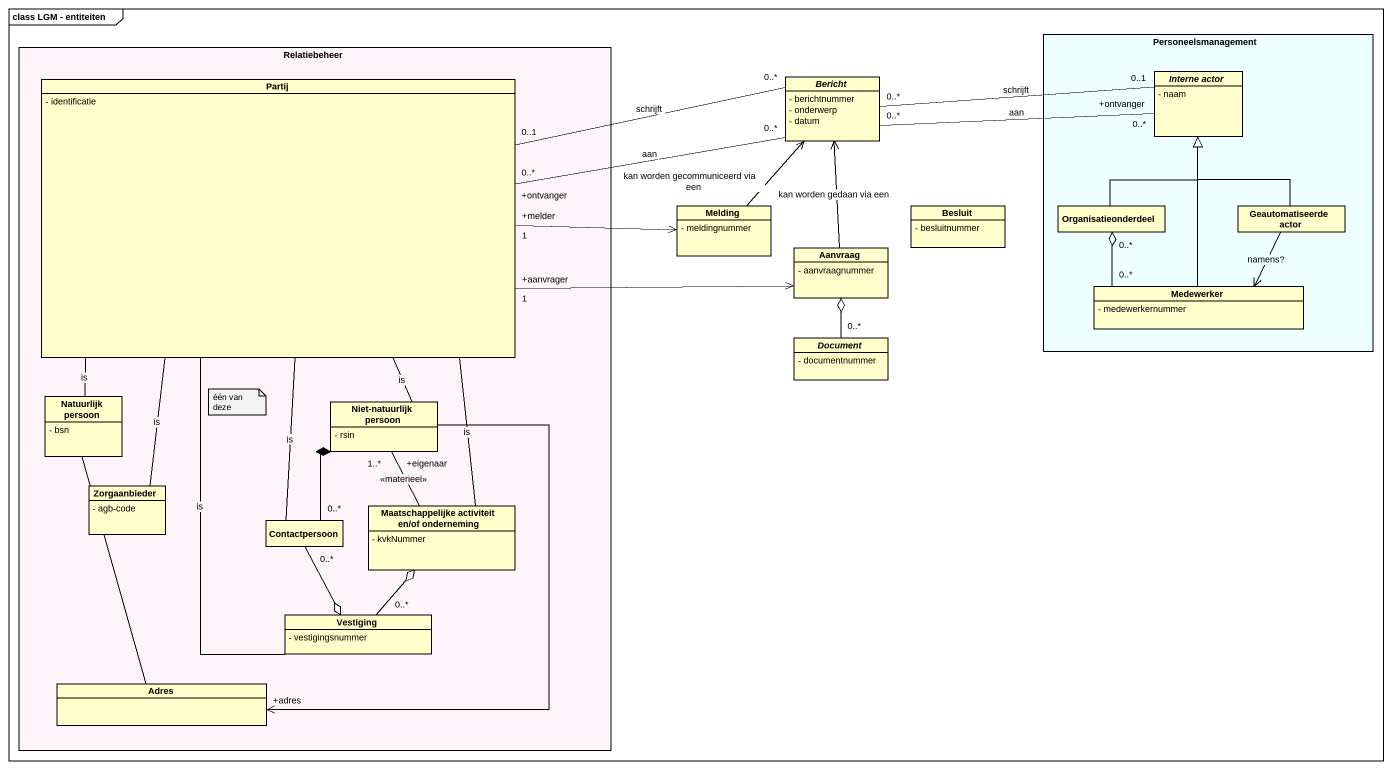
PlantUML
@startuml
mainframe class LGM - entiteiten
hide circle
hide empty members
skinparam classAttributeIconSize 0
rectangle Relatiebeheer #FEF4F9 {
  class Partij {
    - identificatie
  }
  class "Natuurlijk persoon" as Natuurlijk_persoon {
    - bsn
  }
  class "Niet-natuurlijk persoon" as Niet_natuurlijk_persoon {
    - rsin
  }
  class Zorgaanbieder {
    - agb-code
  }
  class Contactpersoon
  class "Maatschappelijke activiteit en/of onderneming" as Maatschappelijke_activiteit {
    - kvkNummer
  }
  class Vestiging {
    - vestigingsnummer
  }
  class Adres
}
rectangle Personeelsmanagement #EDFFFF {
  abstract class "Interne actor" as Interne_actor {
    - naam
  }
  class Organisatieonderdeel
  class "Geautomatiseerde actor" as Geautomatiseerde_actor
  class Medewerker {
    - medewerkernummer
  }
}
abstract class Bericht {
  - berichtnummer
  - onderwerp
  - datum
}
class Melding {
  - meldingnummer
}
class Besluit {
  - besluitnummer
}
class Aanvraag {
  - aanvraagnummer
}
abstract class Document {
  - documentnummer
}
Partij "0..1" -right- "0..*" Bericht : schrijft
Partij "+melder\n1" -right-> Melding
Partij "+aanvrager\n1" -right-> Aanvraag
Partij -- Natuurlijk_persoon : is
Partij -- Niet_natuurlijk_persoon : is
Partij -- Zorgaanbieder : is
Partij -- Contactpersoon : is
Partij -- Maatschappelijke_activiteit : is
Partij -- Vestiging : is
Bericht "0..*" -left- "+ontvanger\n0..*" Partij : aan
Bericht "0..*" -right- "+ontvanger\n0..*" Interne_actor : aan
Interne_actor "0..1" -left- "0..*" Bericht : schrijft
Melding -up-> Bericht : kan worden gecommuniceerd via een
Organisatieonderdeel -up-|> Interne_actor
Geautomatiseerde_actor -up-|> Interne_actor
Geautomatiseerde_actor --> Medewerker : namens?
Aanvraag -up-> Bericht : kan worden gedaan via een
Medewerker -up-|> Interne_actor
Medewerker "0..*" -up-o "0..*" Organisatieonderdeel
Document "0..*" -up-o Aanvraag
Natuurlijk_persoon -- Adres
Niet_natuurlijk_persoon "+eigenaar\n1..*" -- Maatschappelijke_activiteit : <<materieel>>
Niet_natuurlijk_persoon --> "+adres" Adres
Contactpersoon "0..*" -up-* Niet_natuurlijk_persoon
Contactpersoon "0..*" --o Vestiging
Vestiging "0..*" -up-o Maatschappelijke_activiteit
note as N1
  één van deze
end note
@enduml
